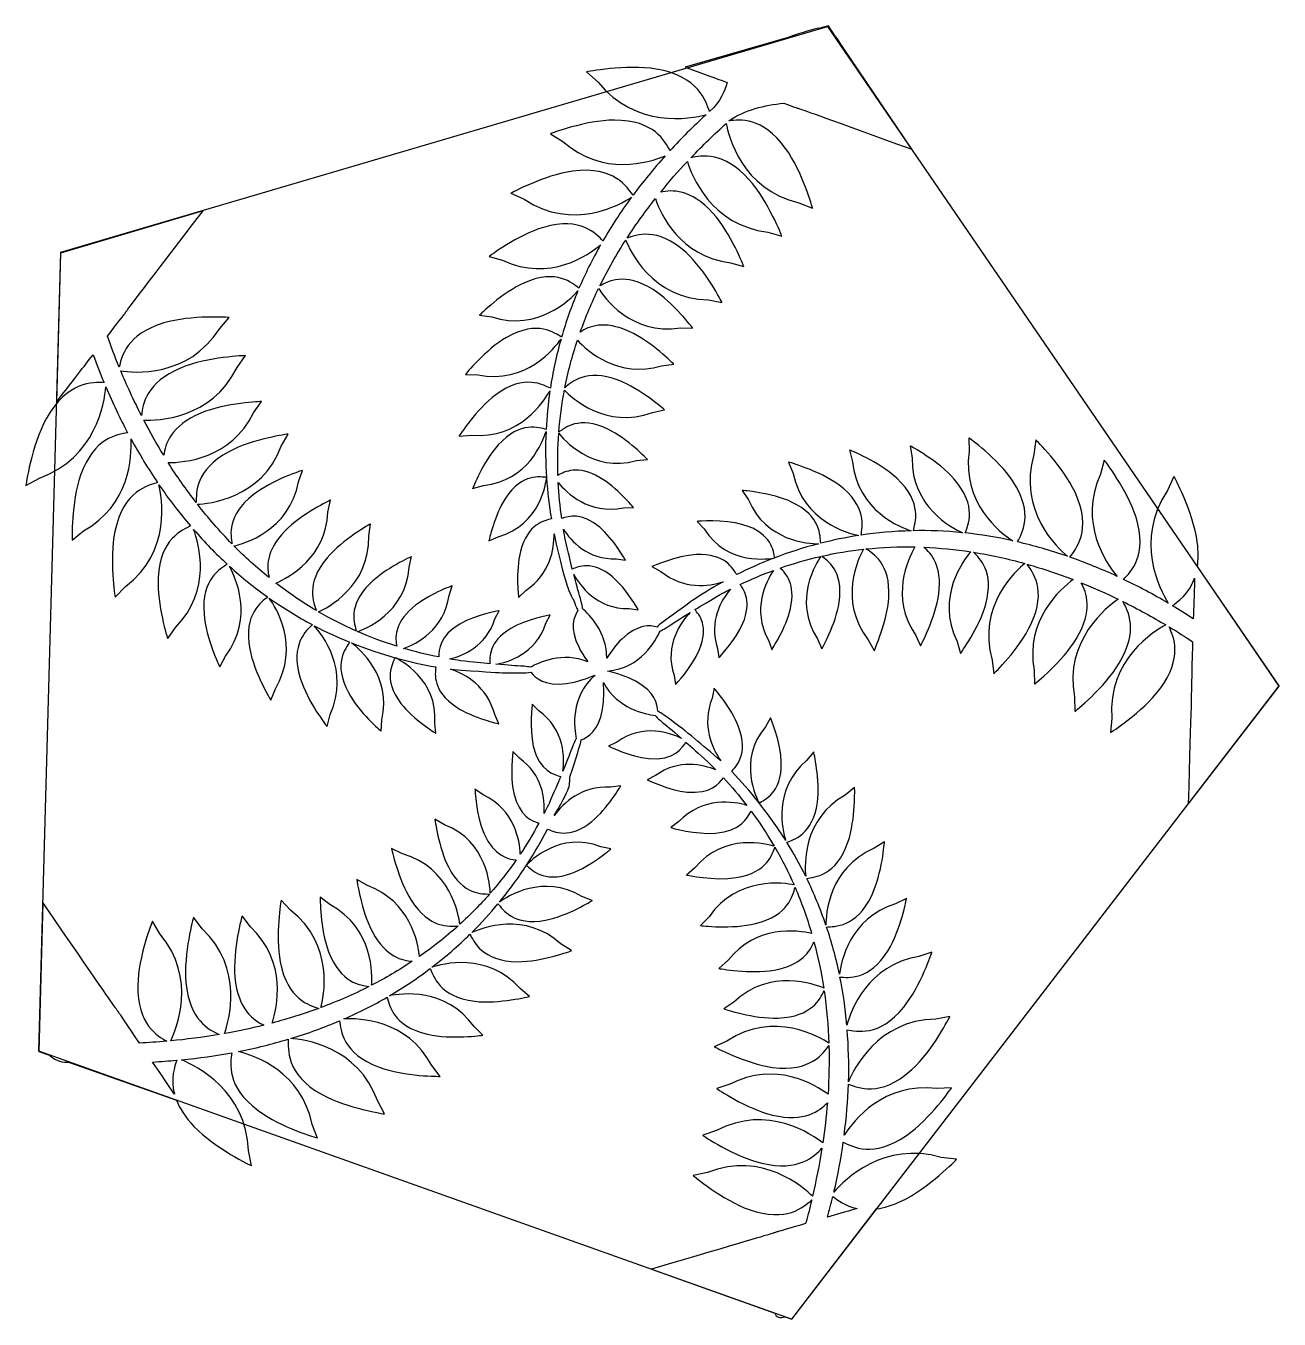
# Model space of a CAD drawing. Extents: x 3 to 836, y 0 to 587.
# Drawn here: x 560.9 to 835.7, y 10.2 to 293.8 of the extents above; entities that cross this region are included whole.
import ezdxf

# ---------------------------------------------------------------- set-up
doc = ezdxf.new("R2010")
doc.units = 0
doc.layers.add('Layer_1', color=7, linetype='CONTINUOUS')

msp = doc.modelspace()

# ---------------------------------------------------------------- linework, layer by layer
at = {"layer": 'Layer_1', "color": 7}
msp.add_lwpolyline([(736.624827, 293.617323), (835.641021, 149.091934), (728.786881, 10.261118), (563.731205, 68.984354), (568.575327, 244.108133), (736.624827, 293.617323)], dxfattribs=at)
at = {"layer": 'Layer_1', "color": 1}
for points in [[(736.853662, 293.752262), (734.992683, 293.220279)], [(738.366521, 291.515773), (736.853662, 293.752262), (736.853662, 293.752262)], [(728.017804, 291.217358), (705.462517, 284.727342)], [(755.146085, 266.706048), (740.170855, 288.830628)], [(683.822248, 283.643364), (686.362641, 281.386257)], [(675.896065, 270.091173), (678.614022, 268.407735)], [(667.252856, 257.059436), (670.151998, 255.736097)], [(599.758114, 253.210751), (568.441252, 243.947122), (567.596222, 211.291174)], [(730.405954, 254.969885), (733.37055, 253.755936)], [(723.579383, 248.535909), (726.637744, 247.660091)], [(662.475176, 243.183128), (665.368661, 242.36597)], [(715.41115, 241.836284), (718.304635, 241.019126)], [(710.542473, 233.670863), (713.512962, 233.144729)], [(603.376354, 227.431564), (605.472207, 229.817046)], [(660.383543, 230.367851), (663.047834, 229.950656)], [(704.401681, 227.523603), (707.073903, 227.501613)], [(607.173879, 218.86294), (609.028986, 221.46675)], [(700.266341, 219.256486), (702.929732, 219.582594)], [(657.267959, 217.359636), (659.962148, 217.250225)], [(610.801533, 208.921858), (612.52732, 211.385931)], [(698.297706, 209.024424), (700.933922, 209.572481)], [(616.886276, 201.635764), (618.378112, 204.262678)], [(655.881801, 203.84227), (658.582334, 204.049023)], [(754.79775, 201.659736), (755.202874, 198.99481)], [(767.643632, 203.457873), (767.717893, 200.459521)], [(782.333713, 202.981243), (781.922175, 199.810771)], [(694.772254, 198.44405), (697.173382, 198.704254)], [(741.464694, 200.804485), (742.15566, 198.197031)], [(797.348078, 198.568185), (796.519368, 195.493065)], [(620.650967, 193.79527), (621.547616, 196.315517)], [(728.118739, 198.12286), (729.112281, 195.620036)], [(560.87147, 192.986319), (563.846054, 194.634606)], [(658.837027, 192.309501), (661.222532, 192.97329)], [(812.632187, 194.987887), (811.218256, 191.908695)], [(717.975617, 191.913577), (719.325186, 189.814788)], [(627.096495, 187.150334), (627.663392, 189.7879)], [(691.892268, 188.111665), (694.091829, 188.178232)], [(636.061156, 181.917699), (636.422864, 184.575197)], [(708.082069, 185.137869), (709.582477, 183.463047)], [(571.021467, 181.016614), (573.512974, 183.022515)], [(662.402614, 180.851464), (664.429605, 181.775481)], [(644.898297, 175.058722), (645.443677, 177.412057)], [(690.346913, 176.90642), (692.341735, 176.621267)], [(698.157015, 175.215694), (700.112423, 174.148511)], [(815.768108, 123.103088), (835.700023, 148.994871), (817.778527, 175.219204)], [(580.457372, 168.53145), (582.686167, 170.843099)], [(653.670634, 168.912714), (654.337441, 171.010567)], [(817.166084, 172.67749), (817.166084, 172.67749)], [(668.922381, 168.448536), (670.534921, 169.997636)], [(663.743456, 163.736916), (664.672939, 165.529034)], [(674.929455, 162.808716), (675.858937, 164.600834)], [(693.165125, 166.032705), (695.159947, 165.747552)], [(591.969434, 159.420574), (593.695221, 161.884648)], [(723.706153, 159.09402), (724.455328, 157.023094)], [(734.450076, 159.384505), (735.418028, 157.182672)], [(745.610035, 159.128947), (746.899359, 156.786242)], [(755.935885, 160.258086), (757.057161, 157.815958)], [(712.567239, 157.245818), (712.867308, 155.255069)], [(765.062547, 158.762334), (765.849313, 156.200401)], [(603.373715, 153.213835), (604.638844, 155.576449)], [(772.777962, 154.717137), (773.144833, 151.720821)], [(703.015682, 151.356772), (703.339303, 149.357642)], [(781.984527, 152.476509), (782.050408, 149.454604)], [(614.590917, 145.95918), (615.581781, 148.445907)], [(711.784019, 148.55565), (711.344407, 146.350432)], [(673.350101, 143.601968), (671.923977, 145.03808)], [(790.810352, 146.629891), (790.873061, 143.449904)], [(626.912893, 140.168927), (627.605939, 142.788147)], [(664.610494, 140.740934), (663.686478, 142.767925)], [(724.194317, 142.044063), (723.056472, 140.113794)], [(798.988911, 142.021891), (798.703522, 138.833074)], [(638.753188, 139.140619), (638.913329, 141.604478)], [(650.747493, 138.694359), (650.554778, 140.912265)], [(690.466169, 136.742924), (688.661127, 135.846083)], [(669.101278, 133.225883), (667.675154, 134.661996)], [(733.62913, 134.62749), (732.048973, 132.721912)], [(698.945696, 129.400871), (697.140654, 128.50403)], [(661.16676, 125.169423), (659.357433, 126.42345)], [(691.325351, 127.149961), (689.105858, 126.878205)], [(742.605321, 126.816849), (740.515363, 125.119182)], [(652.661982, 118.642604), (650.575217, 119.862661)], [(704.065164, 119.327059), (702.29092, 117.9947)], [(643.472559, 112.279761), (641.059665, 113.403567)], [(689.134058, 113.308737), (686.945599, 113.795457)], [(749.166538, 114.90334), (746.908081, 113.477902)], [(707.538359, 109.175579), (705.727423, 107.590923)], [(635.780609, 105.278009), (633.443133, 106.613799)], [(618.892959, 99.876178), (616.841986, 102.091835)], [(627.513425, 101.134423), (625.402657, 102.734512)], [(685.088153, 102.011336), (682.781475, 102.911607)], [(753.992923, 102.439502), (751.581142, 101.254359)], [(564.619631, 101.566148), (563.751048, 68.918579), (566.059312, 68.097349)], [(590.236575, 94.734212), (588.607083, 97.463293)], [(599.556859, 95.796548), (597.646759, 98.333577)], [(610.130698, 96.280221), (608.304846, 98.681136)], [(710.675907, 98.453602), (708.818313, 96.514054)], [(680.542411, 91.024441), (678.270389, 92.469619)], [(714.849605, 88.928556), (712.828721, 87.126708)], [(759.561712, 90.719867), (756.695616, 89.749429)], [(671.327141, 81.00895), (669.249892, 82.703254)], [(716.152236, 79.761596), (713.94768, 78.263911)], [(763.500514, 76.581679), (760.381672, 76.019585)], [(661.050603, 72.48551), (659.151369, 74.381831)], [(714.596938, 71.213399), (711.843853, 69.963939)], [(570.463856, 66.530308), (593.908164, 58.215823)], [(593.958074, 67.007761), (593.958074, 67.007761)], [(651.713043, 63.468791), (649.878811, 65.846153)], [(715.228949, 61.727751), (712.371234, 60.780867)], [(763.818816, 60.918867), (760.613689, 60.785497)], [(639.544265, 55.2205), (638.018968, 58.018694)], [(624.825829, 49.949102), (623.660167, 52.937724)], [(712.305028, 51.570208), (709.287645, 50.547455)], [(610.352209, 43.874157), (609.675518, 47.19298)], [(764.967842, 45.278922), (761.607355, 45.678458)], [(710.341837, 42.397613), (707.236583, 41.724543)], [(737.832011, 37.101678), (737.832011, 37.101678)], [(727.371882, 10.7589), (728.808658, 10.247726), (747.432645, 34.402428)], [(698.032325, 21.223771), (725.134279, 11.55499)]]:
    msp.add_lwpolyline(points, dxfattribs=at)
for points in [[(734.992683, 293.220279), (733.529867, 293.110285), (731.327443, 292.339337), (728.017804, 291.217358)], [(740.170855, 288.830628), (739.492696, 289.924583), (738.887361, 290.861507), (738.366521, 291.515773)], [(699.096199, 284.28576), (692.467822, 285.411517), (683.822248, 283.643364), (683.822248, 283.643364)], [(710.793519, 274.949763), (709.991122, 277.129547), (708.57021, 282.68308), (699.096199, 284.28576)], [(705.462517, 284.727342), (710.741699, 282.791893), (711.421939, 282.535443), (714.685606, 281.339827)], [(686.362641, 281.386257), (694.63536, 271.174229), (706.585849, 273.372842), (710.020768, 274.269428)], [(714.685606, 281.339827), (713.997455, 279.299886), (713.320724, 277.236361), (710.793519, 274.949763)], [(727.080028, 276.797484), (736.326652, 273.425116), (717.748385, 280.283323), (755.146085, 266.706048)], [(715.038845, 272.935201), (718.565487, 275.357702), (722.837084, 276.369333), (727.056512, 276.805851)], [(727.056512, 276.805851), (727.059516, 276.804748), (727.076722, 276.798694), (727.080028, 276.797484)], [(689.93618, 273.083069), (683.63363, 273.092517), (675.896065, 270.091173), (675.896065, 270.091173)], [(702.129736, 266.409777), (701.018033, 268.392197), (698.739778, 273.076171), (689.93618, 273.083069)], [(710.020768, 274.269428), (707.182306, 271.662604), (704.552328, 269.029717), (702.129736, 266.409777)], [(706.715915, 264.831184), (709.328405, 267.581434), (711.927378, 270.087819), (714.434142, 272.354289)], [(714.434142, 272.354289), (714.918946, 269.763724), (717.813191, 257.830934), (730.405954, 254.969885)], [(727.482212, 266.88948), (722.378819, 273.913499), (717.341919, 273.207798), (715.038845, 272.935201)], [(678.614022, 268.407735), (687.402623, 260.644584), (697.497543, 263.772524), (701.086792, 265.268333)], [(733.37055, 253.755936), (733.37055, 253.755936), (731.19596, 261.775524), (727.482212, 266.88948)], [(701.086792, 265.268333), (698.488052, 262.387538), (696.148014, 259.520155), (694.010624, 256.641139)], [(700.08909, 257.317808), (702.008709, 259.678548), (703.967641, 261.930021), (705.924819, 264.0247)], [(705.924819, 264.0247), (706.788, 261.228284), (710.991354, 250.027743), (723.579383, 248.535909)], [(719.438541, 260.092468), (713.84623, 266.295899), (709.083231, 265.365542), (706.715915, 264.831184)], [(680.752607, 261.888757), (674.507854, 261.036492), (667.252856, 257.059436), (667.252856, 257.059436)], [(694.010624, 256.641139), (692.744726, 258.191685), (690.045961, 263.15452), (680.752607, 261.888757)], [(711.509917, 252.723823), (706.671112, 258.090566), (702.470977, 257.792979), (700.08909, 257.317808)], [(726.637744, 247.660091), (726.637744, 247.660091), (723.670122, 255.398931), (719.438541, 260.092468)], [(670.151998, 255.736097), (680.852573, 248.619955), (691.365068, 254.681325), (693.66139, 256.181617)], [(693.66139, 256.181617), (691.313471, 252.990219), (689.26309, 249.799859), (687.428847, 246.643973)], [(692.698557, 247.210353), (694.683302, 250.268302), (696.763143, 253.151794), (698.913654, 255.878546)], [(698.913654, 255.878546), (700.040534, 252.583424), (704.235273, 243.161983), (715.41115, 241.836284)], [(578.758565, 225.735212), (588.151196, 237.900951), (573.838832, 219.479419), (599.758114, 253.210751)], [(718.304635, 241.019126), (718.304635, 241.019126), (715.497574, 248.300037), (711.509917, 252.723823)], [(674.385513, 249.586262), (668.671259, 247.917543), (662.475176, 243.183128), (662.475176, 243.183128)], [(687.428847, 246.643973), (685.974645, 248.01885), (682.676901, 252.008598), (674.385513, 249.586262)], [(705.580637, 244.113153), (699.288145, 249.813158), (694.660255, 247.84643), (692.698557, 247.210353)], [(686.747973, 236.749806), (688.479743, 240.255697), (690.38112, 243.616511), (692.41319, 246.781178)], [(692.41319, 246.781178), (693.232178, 244.74509), (698.157368, 233.879031), (710.542473, 233.670863)], [(665.368661, 242.36597), (675.772401, 237.493009), (684.365839, 243.61563), (686.896842, 245.74531)], [(686.896842, 245.74531), (685.087476, 242.553282), (683.509092, 239.38131), (682.167665, 236.256572)], [(713.512962, 233.144729), (713.512962, 233.144729), (709.995647, 240.113854), (705.580637, 244.113153)], [(682.167665, 236.256572), (680.76946, 237.23354), (677.411745, 240.61083), (670.196013, 237.437755)], [(698.40301, 235.946618), (692.141898, 239.908478), (688.430317, 237.653354), (686.747973, 236.749806)], [(670.196013, 237.437755), (665.325612, 235.293646), (660.383543, 230.367851), (660.383543, 230.367851)], [(663.047834, 229.950656), (673.181952, 226.729172), (680.233073, 233.74802), (681.934613, 235.67611)], [(681.934613, 235.67611), (680.485436, 232.241354), (679.310078, 228.856392), (678.354772, 225.539647)], [(682.4568, 226.627604), (683.634201, 229.939095), (684.955899, 233.132677), (686.44426, 236.194483)], [(686.44426, 236.194483), (687.552883, 234.421618), (693.575283, 225.82909), (704.401681, 227.523603)], [(707.073903, 227.501613), (707.073903, 227.501613), (702.894247, 233.102849), (698.40301, 235.946618)], [(605.472207, 229.817046), (605.472207, 229.817046), (597.200054, 230.433969), (591.144026, 228.625885)], [(591.144026, 228.625885), (582.825252, 226.140021), (581.847914, 221.162105), (581.341499, 218.898933)], [(581.673737, 218.117353), (584.278504, 217.715866), (596.501926, 216.499716), (603.376354, 227.431564)], [(678.354772, 225.539647), (676.886816, 226.332471), (673.171119, 229.424364), (666.278704, 225.45776)], [(693.19755, 226.760007), (687.576341, 229.322099), (684.289921, 227.841843), (682.4568, 226.627604)], [(581.341499, 218.898933), (580.343932, 221.319567), (579.52332, 223.576029), (578.758565, 225.735212)], [(666.278704, 225.45776), (661.667137, 222.803489), (657.267959, 217.359636), (657.267959, 217.359636)], [(659.962148, 217.250225), (670.626666, 215.087976), (676.933421, 223.235695), (678.227488, 225.107301)], [(678.227488, 225.107301), (677.181038, 221.417808), (676.418281, 217.82567), (675.884479, 214.345055)], [(679.072884, 214.431304), (679.785096, 218.023644), (680.731045, 221.478388), (681.843481, 224.829142)], [(681.843481, 224.829142), (683.991552, 222.489884), (690.717061, 216.3918), (700.266341, 219.256486)], [(702.929732, 219.582594), (702.929732, 219.582594), (698.03492, 224.554348), (693.19755, 226.760007)], [(567.596222, 211.291174), (572.180279, 217.218192), (573.265569, 218.622929), (575.608667, 221.654998)], [(575.608667, 221.654998), (576.383032, 219.568596), (577.183988, 217.538745), (578.009065, 215.573574)], [(609.028986, 221.46675), (609.028986, 221.46675), (600.738871, 221.205082), (594.907795, 218.769051)], [(594.907795, 218.769051), (587.201081, 215.549851), (586.495105, 210.766197), (586.214328, 208.355634)], [(586.723444, 207.325378), (589.647867, 207.212573), (601.592778, 207.481594), (607.173879, 218.86294)], [(690.721599, 216.071594), (683.68762, 218.707555), (680.509107, 215.627497), (679.072884, 214.431304)], [(578.009065, 215.573574), (575.686551, 215.539305), (569.9853, 216.019005), (565.332085, 207.612273)], [(586.214328, 208.355634), (584.485858, 211.732197), (582.980859, 215.000937), (581.673737, 218.117353)], [(675.884479, 214.345055), (674.330617, 214.973033), (670.322919, 217.572042), (663.922771, 212.86919)], [(700.933922, 209.572481), (700.933922, 209.572481), (695.698262, 214.206235), (690.721599, 216.071594)], [(563.846054, 194.634606), (576.223318, 199.053501), (578.115787, 211.070865), (578.408792, 214.608772)], [(578.408792, 214.608772), (579.927025, 211.066551), (581.52003, 207.703929), (583.188542, 204.549685)], [(663.922771, 212.86919), (659.63758, 209.715244), (655.881801, 203.84227), (655.881801, 203.84227)], [(658.582334, 204.049023), (669.277106, 203.098484), (674.614022, 211.617124), (675.785956, 213.7698)], [(675.785956, 213.7698), (675.358194, 210.856068), (675.112209, 208.029844), (674.975547, 205.301544)], [(677.730919, 204.692733), (677.974694, 207.842436), (678.411881, 210.891825), (678.982741, 213.879603)], [(678.982741, 213.879603), (680.407646, 212.390158), (688.021966, 205.148053), (698.297706, 209.024424)], [(612.52732, 211.385931), (612.52732, 211.385931), (604.727334, 211.140998), (599.231645, 208.845628)], [(565.332085, 207.612273), (562.072324, 201.73209), (560.87147, 192.986319), (560.87147, 192.986319)], [(591.091701, 199.615104), (589.50098, 202.208848), (588.050705, 204.784398), (586.723444, 207.325378)], [(599.231645, 208.845628), (592.564122, 206.059934), (591.43316, 202.019787), (591.091701, 199.615104)], [(592.063961, 198.022045), (595.546307, 197.992678), (605.845365, 198.817708), (610.801533, 208.921858)], [(674.975547, 205.301544), (673.487999, 205.574473), (669.368742, 207.271105), (664.445622, 201.883387)], [(688.521499, 205.33811), (682.119223, 208.412353), (679.00923, 205.521379), (677.730919, 204.692733)], [(583.188542, 204.549685), (580.949684, 204.158163), (575.797995, 203.547543), (572.872592, 195.244214)], [(618.378112, 204.262678), (618.378112, 204.262678), (610.616927, 203.235152), (605.380018, 200.395887)], [(661.222532, 192.97329), (671.00067, 194.031849), (674.272478, 202.684557), (674.934098, 204.812124)], [(674.934098, 204.812124), (674.776336, 201.287228), (674.848461, 197.934541), (675.057221, 194.791122)], [(677.5406, 195.207809), (677.431516, 198.361483), (677.500276, 201.450058), (677.726161, 204.45561)], [(677.726161, 204.45561), (678.643491, 203.277234), (684.988704, 195.718516), (694.772254, 198.44405)], [(697.173382, 198.704254), (697.173382, 198.704254), (692.843689, 203.2652), (688.521499, 205.33811)], [(573.512974, 183.022515), (583.750924, 188.740061), (584.149617, 199.316339), (583.928437, 203.198507)], [(583.928437, 203.198507), (585.784649, 199.791635), (587.730953, 196.619573), (589.738443, 193.648535)], [(598.522605, 188.878145), (600.715054, 188.97573), (612.583514, 190.020232), (616.886276, 201.635764)], [(664.445622, 201.883387), (661.163202, 198.29218), (658.837027, 192.309501), (658.837027, 192.309501)], [(764.464478, 194.372934), (760.978336, 198.393461), (754.79775, 201.659736), (754.79775, 201.659736)], [(777.297887, 193.973095), (774.016873, 198.940235), (767.643632, 203.457873), (767.643632, 203.457873)], [(790.935958, 191.509124), (788.27844, 197.224085), (782.333713, 202.981243), (782.333713, 202.981243)], [(605.380018, 200.395887), (597.916107, 196.349213), (598.264687, 191.341312), (598.214371, 189.279694)], [(751.833063, 194.59481), (747.935883, 198.217474), (741.464694, 200.804485), (741.464694, 200.804485)], [(755.202874, 198.99481), (755.116152, 188.361314), (763.893272, 183.707075), (766.237687, 182.650437)], [(767.717893, 200.459521), (766.132873, 189.080996), (774.521795, 182.65233), (777.303669, 180.8627)], [(781.922175, 199.810771), (778.281495, 187.486528), (787.17515, 179.226354), (789.2864, 177.475162)], [(804.323745, 186.029591), (802.472482, 192.054137), (797.348078, 198.568185), (797.348078, 198.568185)], [(598.214371, 189.279694), (595.987451, 192.166048), (593.923441, 195.089121), (592.063961, 198.022045)], [(621.547616, 196.315517), (621.547616, 196.315517), (614.889351, 194.228915), (610.717364, 190.934472)], [(675.057221, 194.791122), (673.772751, 194.778994), (669.773215, 195.87835), (666.053979, 190.219497)], [(686.696222, 194.763158), (681.911358, 197.490146), (679.028151, 196.085449), (677.5406, 195.207809)], [(739.128052, 193.118046), (734.849822, 196.281426), (728.118739, 198.12286), (728.118739, 198.12286)], [(729.112281, 195.620036), (731.360811, 185.121204), (741.089292, 182.523681), (743.491979, 182.039355)], [(742.15566, 198.197031), (743.23753, 187.369439), (752.855235, 183.741263), (755.025412, 183.057283)], [(572.872592, 195.244214), (570.774088, 189.301262), (571.021467, 181.016614), (571.021467, 181.016614)], [(589.738443, 193.648535), (587.855902, 192.968341), (582.276646, 192.071888), (580.389544, 182.884534)], [(582.686167, 170.843099), (592.94764, 178.578971), (590.699156, 190.504076), (590.045091, 193.167945)], [(590.045091, 193.167945), (592.277494, 189.894698), (594.618728, 186.893977), (596.987947, 184.117123)], [(606.499788, 179.751217), (608.539937, 180.209326), (618.660055, 183.019432), (620.650967, 193.79527)], [(664.429605, 181.775481), (673.778421, 184.327862), (674.962204, 193.798889), (675.055635, 194.712081)], [(675.055635, 194.712081), (675.273812, 191.46728), (675.654188, 188.444601), (676.115935, 185.684408)], [(678.394575, 185.749375), (678.009748, 188.427009), (677.73463, 191.064481), (677.596301, 193.648957)], [(677.596301, 193.648957), (679.446309, 191.374101), (684.368682, 186.575613), (691.892268, 188.111665)], [(694.091829, 188.178232), (694.091829, 188.178232), (690.466573, 192.615226), (686.696222, 194.763158)], [(744.055232, 182.130848), (744.196569, 183.800844), (745.510454, 188.391169), (739.128052, 193.118046)], [(755.484485, 183.079701), (755.808685, 184.716251), (757.65747, 189.180234), (751.833063, 194.59481)], [(766.876833, 182.58221), (767.397572, 184.206492), (769.625988, 188.415285), (764.464478, 194.372934)], [(778.334825, 180.628513), (779.219219, 182.423732), (782.059593, 186.766094), (777.297887, 193.973095)], [(796.519368, 195.493065), (791.696177, 184.804628), (797.676898, 176.061749), (800.165493, 173.073915)], [(817.751846, 180.588786), (816.870971, 187.254108), (812.632187, 194.987887), (812.632187, 194.987887)], [(610.717364, 190.934472), (604.903685, 186.3411), (605.779135, 182.08144), (606.073785, 180.194666)], [(666.053979, 190.219497), (663.626232, 186.529543), (662.402614, 180.851464), (662.402614, 180.851464)], [(728.773418, 189.372173), (724.373645, 191.448978), (717.975617, 191.913577), (717.975617, 191.913577)], [(789.828136, 177.282424), (790.935994, 178.949553), (794.888384, 183.003426), (790.935958, 191.509124)], [(811.218256, 191.908695), (803.902999, 180.990326), (809.523987, 170.212147), (811.394482, 167.194891)], [(606.073785, 180.194666), (603.340385, 182.99088), (600.834517, 185.911742), (598.522605, 188.878145)], [(615.706758, 171.619654), (618.625911, 172.870616), (626.633001, 177.191404), (627.096495, 187.150334)], [(627.663392, 189.7879), (627.663392, 189.7879), (621.335261, 186.807474), (617.65049, 182.97505)], [(686.706099, 183.827184), (682.760392, 187.128652), (679.887128, 186.305107), (678.394575, 185.749375)], [(719.325186, 189.814788), (723.222737, 180.784751), (732.442357, 180.219978), (734.670395, 180.21582)], [(735.162987, 180.332453), (734.984699, 181.83429), (735.374273, 186.258654), (728.773418, 189.372173)], [(636.422864, 184.575197), (636.422864, 184.575197), (630.328536, 181.180422), (626.918628, 177.103743)], [(676.115935, 185.684408), (674.68961, 185.273944), (670.892269, 184.710947), (669.313817, 178.498748)], [(718.117558, 184.406715), (713.875395, 185.63715), (708.082069, 185.137869), (708.082069, 185.137869)], [(725.143999, 177.157077), (724.753275, 178.380741), (724.622595, 182.52399), (718.117558, 184.406715)], [(801.575543, 172.413038), (803.14148, 174.060363), (806.9157, 177.616143), (804.323745, 186.029591)], [(580.389544, 182.884534), (579.1231, 176.710444), (580.457372, 168.53145), (580.457372, 168.53145)], [(596.987947, 184.117123), (595.20871, 183.201031), (590.345166, 181.419681), (589.881409, 172.794154)], [(593.695221, 161.884648), (601.741963, 170.084243), (598.829951, 180.226856), (597.659903, 183.320819)], [(597.659903, 183.320819), (600.071472, 180.555449), (602.540037, 178.033497), (605.043271, 175.731913)], [(617.65049, 182.97505), (613.369574, 178.521283), (613.682617, 174.943873), (614.220389, 172.811849)], [(625.076355, 165.287688), (626.953986, 166.138172), (636.311248, 170.937971), (636.061156, 181.917699)], [(670.534921, 169.997636), (675.849786, 173.633334), (676.753417, 178.985529), (676.706791, 182.422658)], [(676.706791, 182.422658), (679.37058, 169.53001), (680.853796, 168.16389), (680.970587, 167.930028)], [(679.215974, 180.972708), (679.05283, 181.791565), (678.88987, 182.583542), (678.75058, 183.393768)], [(678.75058, 183.393768), (680.403051, 180.814576), (684.028623, 176.765467), (690.346913, 176.90642)], [(692.341735, 176.621267), (692.341735, 176.621267), (689.792165, 181.243968), (686.706099, 183.827184)], [(709.582477, 183.463047), (714.780565, 175.284104), (724.156497, 176.954814), (725.056578, 177.135109)], [(743.491979, 182.039355), (740.581799, 181.588021), (737.810072, 181.00717), (735.162987, 180.332453)], [(755.025412, 183.057283), (751.191428, 182.9681), (747.538343, 182.648179), (744.055232, 182.130848)], [(766.237687, 182.650437), (762.52822, 183.021239), (758.935435, 183.145965), (755.484485, 183.079701)], [(777.303669, 180.8627), (773.71978, 181.649287), (770.258301, 182.222863), (766.876833, 182.58221)], [(614.220389, 172.811849), (611.486583, 175.020615), (608.894919, 177.331889), (606.499788, 179.751217)], [(680.695055, 174.688366), (680.312608, 176.233009), (679.856983, 178.25126), (679.215974, 180.972708)], [(734.670395, 180.21582), (731.255988, 179.326125), (728.085748, 178.284357), (725.143999, 177.157077)], [(735.398488, 177.488974), (738.479813, 178.185739), (741.523493, 178.700633), (744.546653, 179.037108)], [(744.546653, 179.037108), (743.544157, 177.23605), (738.873351, 167.802712), (745.610035, 159.128947)], [(745.093146, 179.081493), (748.73565, 179.46139), (752.310437, 179.603908), (755.84024, 179.53006)], [(750.090537, 168.440807), (750.532869, 175.939434), (746.65997, 178.062332), (745.093146, 179.081493)], [(755.84024, 179.53006), (754.239233, 176.787226), (750.380222, 168.536362), (755.935885, 160.258086)], [(761.050789, 169.264634), (761.839559, 175.391634), (759.453655, 178.067002), (757.752437, 179.460049)], [(757.752437, 179.460049), (761.26393, 179.312541), (764.702703, 178.98856), (768.067398, 178.470254)], [(789.2864, 177.475162), (785.544168, 178.776508), (781.891507, 179.807485), (778.334825, 180.628513)], [(817.778527, 175.219204), (817.995939, 176.733739), (818.029334, 178.499582), (817.751846, 180.588786)], [(626.918628, 177.103743), (622.099603, 171.341617), (623.962887, 167.309482), (624.615247, 165.557881)], [(645.443677, 177.412057), (645.443677, 177.412057), (639.682854, 174.850003), (636.294118, 171.459593)], [(669.313817, 178.498748), (668.228748, 174.220152), (668.922381, 168.448536), (668.922381, 168.448536)], [(689.500757, 172.961848), (685.067248, 176.671751), (681.984859, 175.159739), (680.695055, 174.688366)], [(707.872291, 177.835746), (703.464053, 177.609591), (698.157015, 175.215694), (698.157015, 175.215694)], [(716.743424, 173.458975), (715.930238, 174.700597), (714.273622, 178.161227), (707.872291, 177.835746)], [(725.056578, 177.135109), (722.020727, 175.968895), (719.244345, 174.714859), (716.743424, 173.458975)], [(726.276814, 174.896547), (729.257784, 175.931609), (732.229841, 176.766937), (735.168159, 177.438244)], [(735.168159, 177.438244), (734.313045, 176.213969), (728.958229, 167.927666), (734.450076, 159.384505)], [(739.204607, 167.378257), (740.252152, 174.402708), (736.567532, 176.512199), (735.398488, 177.488974)], [(768.067398, 178.470254), (766.700773, 176.887717), (760.24797, 168.60623), (765.062547, 158.762334)], [(771.355549, 166.978249), (773.292848, 174.129811), (770.049625, 177.014269), (768.689761, 178.354972)], [(768.689761, 178.354972), (772.550624, 177.735161), (776.292814, 176.907283), (779.916287, 175.899852)], [(779.916287, 175.899852), (778.212651, 174.51638), (769.321232, 166.611885), (772.777962, 154.717137)], [(800.165493, 173.073915), (796.645978, 174.706557), (793.209756, 176.090059), (789.828136, 177.282424)], [(605.043271, 175.731913), (603.657981, 174.736706), (599.336299, 172.671234), (599.937449, 164.811607)], [(604.638844, 155.576449), (611.038132, 164.069244), (606.756074, 173.059055), (605.501208, 175.303638)], [(605.501208, 175.303638), (608.261194, 172.797603), (611.061652, 170.557703), (613.874068, 168.556771)], [(633.569042, 160.965954), (634.984909, 161.440698), (644.225835, 164.924903), (644.898297, 175.058722)], [(682.669664, 167.484744), (682.110361, 169.515834), (681.801432, 170.466368), (681.034537, 173.479647)], [(681.034537, 173.479647), (682.332794, 171.117324), (686.0087, 165.871275), (693.165125, 166.032705)], [(695.159947, 165.747552), (695.159947, 165.747552), (692.585547, 170.378195), (689.500757, 172.961848)], [(700.112423, 174.148511), (705.15486, 170.143582), (710.532128, 170.845834), (713.80236, 171.904902)], [(717.482619, 171.285416), (719.92737, 172.443443), (722.358999, 173.470007), (724.787486, 174.365013)], [(724.787486, 174.365013), (723.160051, 171.925972), (720.01785, 165.829036), (723.706153, 159.09402)], [(728.534281, 166.026719), (729.727466, 171.403291), (727.55443, 173.734314), (726.276814, 174.896547)], [(781.269389, 162.548926), (784.858129, 170.243498), (781.60604, 174.060874), (780.419295, 175.747428)], [(780.419295, 175.747428), (783.926835, 174.753715), (787.31214, 173.631042), (790.552148, 172.381194)], [(589.881409, 172.794154), (589.561121, 166.84985), (591.969434, 159.420574), (591.969434, 159.420574)], [(624.615247, 165.557881), (621.462205, 167.420839), (618.499134, 169.459169), (615.706758, 171.619654)], [(636.294118, 171.459593), (631.271066, 166.438731), (632.983935, 162.554058), (633.341885, 161.073307)], [(654.337441, 171.010567), (654.337441, 171.010567), (648.954058, 169.055572), (645.677539, 166.210648)], [(713.80236, 171.904902), (711.076435, 170.411133), (708.775414, 168.945891), (706.885668, 167.678867)], [(715.358241, 170.236837), (713.381708, 167.896728), (710.567639, 163.240995), (712.567239, 157.245818)], [(713.144856, 169.087249), (713.879061, 169.484802), (714.625232, 169.864604), (715.358241, 170.236837)], [(718.094948, 162.788612), (720.084689, 167.53301), (718.454176, 170.023392), (717.482619, 171.285416)], [(790.552148, 172.381194), (787.736454, 170.331905), (779.952454, 163.545753), (781.984527, 152.476509)], [(791.248918, 159.422987), (794.948335, 165.630266), (793.450567, 169.546521), (792.293537, 171.682041)], [(792.293537, 171.682041), (795.115674, 170.544749), (797.82625, 169.331312), (800.405293, 168.079606)], [(811.394482, 167.194891), (808.066003, 169.137486), (804.793811, 170.871678), (801.575543, 172.413038)], [(812.284741, 166.639383), (813.472458, 167.54669), (815.909488, 169.134454), (817.166084, 172.67749)], [(817.166084, 172.67749), (817.024381, 168.293759), (816.957118, 166.536161), (816.869099, 163.787753)], [(613.874068, 168.556771), (612.639386, 167.434702), (608.510966, 164.947729), (609.967899, 157.13005)], [(615.581781, 148.445907), (621.157616, 157.790264), (615.592817, 166.446745), (614.256136, 168.288165)], [(614.256136, 168.288165), (617.389968, 166.077643), (620.530095, 164.167117), (623.636834, 162.509486)], [(643.719068, 157.275189), (646.478629, 158.26631), (652.625307, 161.3054), (653.670634, 168.912714)], [(680.970587, 167.930028), (681.332791, 166.866585), (681.639671, 166.118719), (681.920193, 165.602047)], [(682.964074, 166.000174), (682.9196, 166.41737), (682.829511, 166.913017), (682.669664, 167.484744)], [(706.885668, 167.678867), (706.815181, 167.580032), (703.19405, 165.004171), (701.228424, 163.561984)], [(707.599273, 165.806298), (708.962206, 166.627636), (710.733861, 167.671519), (713.144856, 169.087249)], [(735.418028, 157.182672), (735.418028, 157.182672), (738.499799, 162.636788), (739.204607, 167.378257)], [(746.899359, 156.786242), (746.899359, 156.786242), (749.77721, 163.135275), (750.090537, 168.440807)], [(757.057161, 157.815958), (757.057161, 157.815958), (760.371118, 163.991782), (761.050789, 169.264634)], [(800.405293, 168.079606), (797.988238, 166.429466), (788.520184, 159.097421), (790.810352, 146.629891)], [(800.629167, 154.01596), (804.905576, 161.190164), (802.624217, 165.457056), (801.414931, 167.561188)], [(801.414931, 167.561188), (804.813722, 165.876794), (807.95842, 164.147739), (810.863804, 162.421632)], [(599.937449, 164.811607), (600.345469, 159.505803), (603.373715, 153.213835), (603.373715, 153.213835)], [(633.341885, 161.073307), (630.451179, 162.347587), (627.705859, 163.758503), (625.076355, 165.287688)], [(645.677539, 166.210648), (641.518323, 162.60061), (641.883662, 159.450393), (642.218462, 157.756002)], [(664.672939, 165.529034), (664.672939, 165.529034), (659.479473, 164.665948), (656.019166, 162.610927)], [(675.858937, 164.600834), (675.858937, 164.600834), (670.648696, 163.689305), (667.188405, 161.635619)], [(681.920193, 165.602047), (681.102238, 164.277533), (679.984199, 161.814883), (682.175595, 157.444511)], [(688.266078, 155.171508), (688.253231, 160.85487), (684.380894, 164.767171), (682.964074, 166.000174)], [(706.542292, 165.14748), (704.66841, 163.209787), (700.749124, 158.146705), (703.015682, 151.356772)], [(701.296114, 161.813078), (703.071639, 162.946958), (703.889615, 163.525339), (706.542292, 165.14748)], [(708.543391, 156.899565), (710.77941, 162.230554), (708.430353, 164.713088), (707.599273, 165.806298)], [(724.455328, 157.023094), (724.455328, 157.023094), (727.594925, 161.790355), (728.534281, 166.026719)], [(765.849313, 156.200401), (765.849313, 156.200401), (769.964165, 161.847705), (771.355549, 166.978249)], [(816.869099, 163.787753), (815.329317, 164.774546), (813.801583, 165.738948), (812.284741, 166.639383)], [(816.720512, 158.745836), (816.189898, 141.974903), (817.028423, 166.223781), (815.768108, 123.103088)], [(623.636834, 162.509486), (622.529213, 161.251712), (618.72965, 158.345391), (621.044465, 150.748019)], [(627.605939, 142.788147), (632.048636, 152.562822), (625.763844, 160.411535), (624.121496, 162.230914)], [(624.121496, 162.230914), (626.72858, 160.861291), (629.317768, 159.693494), (631.846427, 158.659962)], [(656.019166, 162.610927), (651.59622, 159.98302), (651.409121, 156.996818), (651.438577, 155.404413)], [(653.778325, 154.970008), (656.759511, 155.673836), (661.781555, 157.729299), (663.743456, 163.736916)], [(667.188405, 161.635619), (662.218403, 158.68296), (662.619953, 155.287692), (662.637028, 153.914546)], [(663.900099, 153.810129), (666.559236, 154.251703), (672.709006, 156.003552), (674.929455, 162.808716)], [(699.28296, 161.97212), (697.776019, 162.362691), (695.072546, 162.696152), (691.54371, 159.312417)], [(701.228424, 163.561984), (700.319278, 162.902027), (699.693835, 162.392653), (699.28296, 161.97212)], [(699.953316, 161.096737), (700.338791, 161.262365), (700.797041, 161.491591), (701.296114, 161.813078)], [(712.867308, 155.255069), (712.867308, 155.255069), (716.537718, 159.077572), (718.094948, 162.788612)], [(773.144833, 151.720821), (773.144833, 151.720821), (778.751708, 157.149874), (781.269389, 162.548926)], [(810.863804, 162.421632), (808.531788, 161.19376), (798.005558, 154.898079), (798.988911, 142.021891)], [(809.513651, 148.334218), (814.718417, 155.283484), (812.531027, 159.883783), (811.590797, 162.003773)], [(811.590797, 162.003773), (813.42828, 160.896545), (815.110832, 159.809913), (816.720512, 158.745836)], [(642.218462, 157.756002), (639.206998, 158.698715), (636.329694, 159.756319), (633.569042, 160.965954)], [(691.54371, 159.312417), (690.285098, 158.105195), (689.168902, 156.556064), (688.266078, 155.171508)], [(688.437712, 152.297682), (695.768189, 152.921691), (699.074773, 159.110846), (699.953316, 161.096737)], [(782.050408, 149.454604), (782.050408, 149.454604), (788.19924, 154.307241), (791.248918, 159.422987)], [(609.967899, 157.13005), (610.943021, 151.899281), (614.590917, 145.95918), (614.590917, 145.95918)], [(631.846427, 158.659962), (631.095718, 157.34706), (628.150125, 154.033627), (631.600835, 147.602598)], [(638.913329, 141.604478), (641.156665, 151.180476), (634.096976, 157.139226), (632.309122, 158.468811)], [(632.309122, 158.468811), (635.582318, 157.151266), (638.769613, 156.095076), (641.804439, 155.249793)], [(651.438577, 155.404413), (648.784807, 155.929152), (646.20321, 156.548779), (643.719068, 157.275189)], [(684.130081, 154.360988), (678.544464, 156.627863), (673.264853, 154.111555), (671.572737, 153.150108)], [(682.175595, 157.444511), (682.708063, 156.382944), (683.406036, 155.326663), (684.130081, 154.360988)], [(703.339303, 149.357642), (703.339303, 149.357642), (706.985375, 153.189611), (708.543391, 156.899565)], [(641.804439, 155.249793), (641.389962, 154.033971), (639.015934, 150.613648), (643.121558, 145.228556)], [(650.554778, 140.912265), (651.246444, 150.578526), (642.705659, 154.833734), (641.8751, 155.224653)], [(641.8751, 155.224653), (645.008702, 154.354639), (647.981154, 153.691845), (650.738325, 153.212319)], [(650.738325, 153.212319), (650.65265, 151.730563), (649.921758, 147.988273), (655.259221, 144.439406)], [(656.213873, 154.581125), (655.38726, 154.698692), (654.58889, 154.832779), (653.778325, 154.970008)], [(662.637028, 153.914546), (661.052949, 154.065869), (658.993913, 154.283564), (656.213873, 154.581125)], [(670.082509, 153.361878), (667.980879, 153.507658), (666.997211, 153.534576), (663.900099, 153.810129)], [(671.572737, 153.150108), (671.164415, 153.246471), (670.674907, 153.32314), (670.082509, 153.361878)], [(790.873061, 143.449904), (790.873061, 143.449904), (797.393746, 148.587546), (800.629167, 154.01596)], [(621.044465, 150.748019), (622.599225, 145.659507), (626.912893, 140.168927), (626.912893, 140.168927)], [(663.686478, 142.767925), (662.018614, 148.987622), (657.267976, 151.616153), (654.009805, 152.711775)], [(654.009805, 152.711775), (667.765418, 151.721728), (665.34596, 151.928244), (669.088747, 151.911051)], [(669.088747, 151.911051), (670.212117, 151.900185), (671.02561, 151.956983), (671.606058, 152.050315)], [(671.606058, 152.050315), (672.584462, 150.839494), (674.558948, 148.974327), (679.40868, 149.592732)], [(679.40868, 149.592732), (681.663954, 149.88062), (684.005896, 150.726336), (685.716125, 151.435084)], [(685.716125, 151.435084), (680.151784, 146.620387), (681.105424, 139.645647), (681.562394, 137.522535)], [(694.600418, 150.078632), (692.639435, 151.15387), (690.25311, 151.854378), (688.437712, 152.297682)], [(631.600835, 147.602598), (633.900594, 143.315156), (638.753188, 139.140619), (638.753188, 139.140619)], [(687.312738, 143.914848), (687.657696, 145.835305), (687.642121, 148.03943), (687.525903, 149.809406)], [(687.525903, 149.809406), (690.581647, 143.995603), (696.807271, 142.828377), (698.838905, 142.600273)], [(699.449952, 143.49735), (699.370423, 145.052045), (698.886971, 147.727508), (694.600418, 150.078632)], [(717.17233, 140.057902), (715.634076, 144.19523), (711.784019, 148.55565), (711.784019, 148.55565)], [(798.703522, 138.833074), (798.703522, 138.833074), (805.723691, 143.276471), (809.513651, 148.334218)], [(643.121558, 145.228556), (645.797852, 141.714702), (650.747493, 138.694359), (650.747493, 138.694359)], [(671.923977, 145.03808), (671.923977, 145.03808), (671.22264, 139.801968), (672.143587, 135.884944)], [(711.344407, 146.350432), (709.03674, 140.3387), (711.315348, 135.425406), (713.306733, 132.623545)], [(655.259221, 144.439406), (658.936045, 141.997115), (664.610494, 140.740934), (664.610494, 140.740934)], [(678.628079, 130.393691), (679.004621, 133.062834), (679.175609, 139.442149), (673.350101, 143.601968)], [(682.623897, 137.224481), (684.072514, 137.794477), (686.447697, 139.102985), (687.312738, 143.914848)], [(698.838905, 142.600273), (699.112558, 142.282243), (699.483628, 141.898239), (699.940036, 141.518602)], [(701.589031, 142.126004), (700.686721, 142.795278), (699.974367, 143.231585), (699.449952, 143.49735)], [(713.306733, 132.623545), (708.907683, 136.318632), (706.092445, 138.821109), (701.589031, 142.126004)], [(726.520173, 132.24771), (726.421249, 136.663583), (724.194317, 142.044063), (724.194317, 142.044063)], [(704.675445, 137.525292), (702.264837, 138.731517), (696.263337, 140.94214), (690.466169, 136.742924)], [(699.940036, 141.518602), (701.55436, 140.165046), (702.332197, 139.569114), (704.675445, 137.525292)], [(715.655524, 130.275396), (716.595993, 131.423612), (719.403299, 134.049095), (717.17233, 140.057902)], [(723.056472, 140.113794), (716.81379, 132.701376), (721.220353, 124.246107), (721.662361, 123.441581)], [(680.918278, 136.159592), (680.148722, 134.198483), (679.820161, 133.265437), (678.628079, 130.393691)], [(681.562394, 137.522535), (681.347967, 137.161916), (681.132982, 136.713068), (680.918278, 136.159592)], [(681.99789, 134.793691), (682.345295, 135.86204), (682.538779, 136.64275), (682.623897, 137.224481)], [(697.407484, 133.132345), (703.16374, 132.598686), (704.83812, 135.586702), (705.631631, 136.70747)], [(705.631631, 136.70747), (706.824027, 135.653727), (708.342345, 134.279992), (710.416184, 132.40479)], [(667.675154, 134.661996), (667.675154, 134.661996), (666.948988, 129.434666), (667.87121, 125.51724)], [(672.143587, 135.884944), (673.469162, 130.258052), (676.838593, 129.604894), (678.153597, 129.209211)], [(680.267323, 129.332852), (681.254739, 132.155955), (681.779067, 134.120782), (681.99789, 134.793691)], [(688.661127, 135.846083), (688.661127, 135.846083), (693.401004, 133.505564), (697.407484, 133.132345)], [(734.443005, 123.564682), (735.103478, 128.384929), (733.62913, 134.62749), (733.62913, 134.62749)], [(674.495675, 121.090661), (674.718663, 124.145686), (674.243575, 129.551994), (669.101278, 133.225883)], [(712.175682, 130.63779), (709.350372, 131.821222), (704.064808, 133.106985), (698.945696, 129.400871)], [(710.416184, 132.40479), (711.01572, 131.823674), (711.600684, 131.225367), (712.175682, 130.63779)], [(721.692709, 123.377714), (722.742791, 124.117547), (726.675113, 125.477822), (726.520173, 132.24771)], [(732.048973, 132.721912), (724.6042, 126.294791), (726.81809, 117.314865), (727.482569, 115.188199)], [(678.153597, 129.209211), (677.53401, 127.743492), (676.717448, 125.861076), (675.599549, 123.298366)], [(676.724447, 120.642668), (681.2321, 128.388672), (679.734289, 127.066057), (680.267323, 129.332852)], [(697.140654, 128.50403), (697.140654, 128.50403), (701.879723, 126.162432), (705.887011, 125.790292)], [(705.887011, 125.790292), (711.009802, 125.315578), (712.91338, 127.630823), (713.825792, 128.936242)], [(713.825792, 128.936242), (715.663924, 126.951521), (717.35636, 124.919677), (718.938725, 122.871556)], [(721.662361, 123.441581), (719.63909, 125.987703), (717.603864, 128.266451), (715.655524, 130.275396)], [(659.357433, 126.42345), (659.357433, 126.42345), (659.599102, 120.731881), (661.329983, 116.752796)], [(669.288179, 112.196661), (669.1706, 115.126454), (668.11005, 121.889962), (661.16676, 125.169423)], [(667.87121, 125.51724), (669.051121, 120.509624), (671.841941, 119.420012), (673.369832, 118.970377)], [(689.105858, 126.878205), (682.672355, 127.153164), (678.747084, 123.422057), (676.724447, 120.642668)], [(684.993172, 119.346011), (688.426038, 122.120739), (691.325351, 127.149961), (691.325351, 127.149961)], [(718.938725, 122.871556), (716.123783, 123.69229), (709.383392, 124.86605), (704.065164, 119.327059)], [(740.515363, 125.119182), (731.174721, 119.824468), (731.620775, 109.772324), (731.879588, 107.335017)], [(741.146702, 114.811228), (742.88081, 119.84144), (742.605321, 126.816849), (742.605321, 126.816849)], [(675.599549, 123.298366), (675.239389, 122.545122), (674.86976, 121.822733), (674.495675, 121.090661)], [(727.482569, 115.188199), (725.609497, 118.178401), (723.650628, 120.909671), (721.692709, 123.377714)], [(727.735316, 114.779856), (729.114475, 115.400497), (733.453237, 116.333794), (734.443005, 123.564682)], [(650.575217, 119.862661), (650.575217, 119.862661), (651.309921, 113.615571), (653.527508, 109.365805)], [(675.241441, 117.667657), (676.629221, 117.141394), (680.006463, 115.319126), (684.993172, 119.346011)], [(712.103324, 116.785677), (717.590209, 117.260492), (719.176758, 120.059154), (719.902155, 121.626595)], [(719.902155, 121.626595), (721.783878, 119.093481), (723.459869, 116.503619), (724.981782, 113.902047)], [(662.703017, 103.607059), (662.67491, 105.100129), (662.127238, 114.960878), (652.661982, 118.642604)], [(661.329983, 116.752796), (663.525925, 111.702136), (666.659792, 111.091316), (668.376592, 110.902343)], [(673.369832, 118.970377), (672.073107, 116.596281), (670.726366, 114.348455), (669.288179, 112.196661)], [(670.686892, 109.788502), (672.456937, 112.51676), (673.95683, 115.181378), (675.241441, 117.667657)], [(686.945599, 113.795457), (677.932103, 117.355253), (671.308951, 110.463547), (670.686892, 109.788502)], [(702.29092, 117.9947), (702.29092, 117.9947), (707.780286, 116.410807), (712.103324, 116.785677)], [(724.981782, 113.902047), (723.557365, 114.350489), (714.040386, 116.977495), (707.538359, 109.175579)], [(641.059665, 113.403567), (641.059665, 113.403567), (642.482288, 106.588767), (645.348173, 102.112893)], [(716.620361, 107.032338), (723.635506, 108.140452), (724.538881, 112.285447), (725.119932, 113.693686)], [(725.119932, 113.693686), (726.709032, 110.963343), (728.091058, 108.21625), (729.319006, 105.433296)], [(731.879588, 107.335017), (730.575971, 109.975738), (729.173108, 112.457124), (727.735316, 114.779856)], [(732.122369, 106.824079), (733.757829, 107.190281), (738.552352, 107.304699), (741.146702, 114.811228)], [(746.908081, 113.477902), (736.903833, 109.197472), (736.299945, 98.910189), (736.298553, 96.634771)], [(746.360599, 103.13825), (748.647187, 107.942751), (749.166538, 114.90334), (749.166538, 114.90334)], [(656.034978, 96.798259), (655.786985, 98.844542), (654.021549, 109.22429), (643.472559, 112.279761)], [(668.376592, 110.902343), (666.573823, 108.312442), (664.685136, 105.877641), (662.703017, 103.607059)], [(680.582408, 107.992673), (684.737331, 109.491501), (689.134058, 113.308737), (689.134058, 113.308737)], [(653.527508, 109.365805), (656.810107, 103.067806), (661.013448, 103.531377), (662.533383, 103.428595)], [(664.71164, 101.645284), (666.950473, 104.372431), (668.921388, 107.084798), (670.638198, 109.726221)], [(682.781475, 102.911607), (674.319596, 107.924503), (666.516351, 102.951868), (664.71164, 101.645284)], [(670.638198, 109.726221), (671.673695, 108.966113), (674.213529, 105.69103), (680.582408, 107.992673)], [(633.443133, 106.613799), (633.443133, 106.613799), (634.384518, 99.687642), (636.934887, 95.022821)], [(647.187759, 89.75643), (646.870196, 92.916422), (645.141746, 101.848079), (635.780609, 105.278009)], [(705.727423, 107.590923), (705.727423, 107.590923), (711.885854, 106.282185), (716.620361, 107.032338)], [(729.319006, 105.433296), (727.300152, 105.849281), (716.929035, 107.482201), (710.675907, 98.453602)], [(720.893932, 96.967593), (728.179858, 98.795299), (729.036086, 103.130332), (729.538233, 104.930738)], [(729.538233, 104.930738), (730.99343, 101.569994), (732.189363, 98.189006), (733.177889, 94.79964)], [(736.298553, 96.634771), (735.063242, 100.265392), (733.660839, 103.656628), (732.122369, 106.824079)], [(616.841986, 102.091835), (616.841986, 102.091835), (615.503684, 94.398237), (616.641443, 88.550679)], [(625.402657, 102.734512), (625.402657, 102.734512), (625.367592, 95.764988), (627.258553, 90.796808)], [(645.348173, 102.112893), (649.399113, 95.787169), (653.773601, 96.33775), (655.640222, 96.434537)], [(662.533383, 103.428595), (660.450541, 101.053334), (658.282596, 98.847872), (656.034978, 96.798259)], [(736.463879, 96.20446), (738.122329, 96.386188), (742.942824, 95.957845), (746.360599, 103.13825)], [(749.937051, 91.039506), (752.726503, 95.571271), (753.992923, 102.439502), (753.992923, 102.439502)], [(585.825936, 70.776658), (574.933961, 86.756054), (589.581106, 65.14733), (564.619631, 101.566148)], [(625.581606, 78.550442), (626.146293, 80.671168), (628.682527, 92.286834), (618.892959, 99.876178)], [(636.686573, 83.435723), (636.861598, 85.519339), (637.195594, 96.002331), (627.513425, 101.134423)], [(658.655547, 94.990259), (660.744258, 97.066357), (662.651387, 99.177856), (664.395926, 101.279977)], [(678.270389, 92.469619), (670.278848, 99.640155), (660.883852, 96.01111), (658.655547, 94.990259)], [(664.395926, 101.279977), (665.423133, 100.169957), (667.686931, 96.354999), (674.856945, 97.717383)], [(674.856945, 97.717383), (679.636978, 98.624256), (685.088153, 102.011336), (685.088153, 102.011336)], [(751.581142, 101.254359), (741.411473, 98.146917), (739.581044, 88.390357), (739.276433, 85.836925)], [(588.607083, 97.463293), (588.607083, 97.463293), (585.515869, 89.763787), (585.423812, 83.444291)], [(597.646759, 98.333577), (597.646759, 98.333577), (595.39445, 90.364171), (595.968889, 84.070872)], [(608.304846, 98.681136), (608.304846, 98.681136), (606.181017, 91.138437), (606.721878, 85.207255)], [(655.640222, 96.434537), (652.917147, 93.985662), (650.08645, 91.772005), (647.187759, 89.75643)], [(708.818313, 96.514054), (708.818313, 96.514054), (715.738807, 95.67477), (720.893932, 96.967593)], [(733.177889, 94.79964), (730.081084, 95.50401), (721.07979, 96.711868), (714.849605, 88.928556)], [(592.627773, 71.249037), (593.792224, 73.613354), (598.602452, 84.896772), (590.236575, 94.734212)], [(604.417811, 72.839048), (605.402567, 75.595007), (608.739553, 87.058007), (599.556859, 95.796548)], [(614.901979, 75.159011), (615.974748, 78.472141), (618.282514, 88.521001), (610.130698, 96.280221)], [(636.934887, 95.022821), (639.899164, 89.602913), (643.421513, 88.823378), (645.616668, 88.696749)], [(649.923375, 87.376797), (652.972269, 89.703096), (655.739067, 92.136654), (658.252412, 94.602983)], [(658.252412, 94.602983), (659.119941, 93.169018), (660.777868, 88.668026), (668.719753, 88.596912)], [(739.276433, 85.836925), (738.517266, 89.486777), (737.562431, 92.932366), (736.463879, 96.20446)], [(627.258553, 90.796808), (629.896154, 83.87287), (634.223515, 83.447567), (636.111768, 83.162594)], [(669.249892, 82.703254), (662.00878, 90.82566), (652.080983, 88.099463), (649.923375, 87.376797)], [(668.719753, 88.596912), (674.040298, 88.553376), (680.542411, 91.024441), (680.542411, 91.024441)], [(724.959141, 86.764697), (731.040544, 87.850439), (732.876196, 90.92981), (733.694698, 92.970594)], [(733.694698, 92.970594), (734.607467, 89.576602), (735.324353, 86.179344), (735.839369, 82.814142)], [(739.398274, 85.209805), (741.103953, 85.200362), (745.802331, 84.328374), (749.937051, 91.039506)], [(616.641443, 88.550679), (618.262454, 80.216548), (623.144256, 79.044833), (625.095808, 78.378322)], [(645.616668, 88.696749), (642.689488, 86.751505), (639.71302, 84.994699), (636.686573, 83.435723)], [(756.695616, 89.749429), (745.36569, 87.84776), (741.792052, 77.908567), (740.919446, 74.717943)], [(753.389392, 78.666497), (757.143378, 83.286566), (759.561712, 90.719867), (759.561712, 90.719867)], [(606.721878, 85.207255), (607.378914, 78.011136), (610.898213, 75.736472), (613.089693, 74.689309)], [(640.617771, 81.134894), (643.836383, 83.015904), (646.809611, 85.024727), (649.56214, 87.10729)], [(649.56214, 87.10729), (650.262092, 85.592865), (651.399307, 80.885295), (659.294322, 79.929877)], [(712.828721, 87.126708), (712.828721, 87.126708), (719.725277, 85.831046), (724.959141, 86.764697)], [(735.839369, 82.814142), (733.919726, 83.64304), (724.098243, 87.307671), (716.152236, 79.761596)], [(740.919446, 74.717943), (740.5946, 78.372721), (740.069951, 81.876292), (739.398274, 85.209805)], [(585.423812, 83.444291), (585.299408, 74.762903), (589.764929, 72.317571), (591.771909, 71.155509)], [(595.968889, 84.070872), (596.727694, 75.753358), (601.075997, 73.647111), (603.291304, 72.656063)], [(636.111768, 83.162594), (632.624294, 81.39401), (629.104955, 79.865916), (625.581606, 78.550442)], [(659.151369, 74.381831), (652.969649, 83.034293), (643.135414, 81.658557), (640.617771, 81.134894)], [(630.607826, 76.045774), (633.969313, 77.516612), (637.126751, 79.100472), (640.073313, 80.797899)], [(640.073313, 80.797899), (640.607029, 79.177853), (641.271042, 74.489107), (648.948945, 72.704613)], [(659.294322, 79.929877), (664.576675, 79.290802), (671.327141, 81.00895), (671.327141, 81.00895)], [(725.863158, 76.25359), (733.266491, 76.551081), (735.04313, 80.504332), (735.914102, 82.203782)], [(735.914102, 82.203782), (736.481145, 78.33483), (736.831124, 74.499809), (736.95717, 70.74101)], [(625.095808, 78.378322), (621.674304, 77.119916), (618.257675, 76.052925), (614.901979, 75.159011)], [(713.94768, 78.263911), (713.94768, 78.263911), (720.55151, 76.041652), (725.863158, 76.25359)], [(736.95717, 70.74101), (735.126313, 71.951112), (724.906701, 78.079469), (714.596938, 71.213399)], [(740.977869, 73.688824), (742.955715, 73.383761), (747.94296, 71.961946), (753.389392, 78.666497)], [(755.138149, 64.935989), (759.792578, 69.185644), (763.500514, 76.581679), (763.500514, 76.581679)], [(613.089693, 74.689309), (610.138206, 73.949984), (607.239943, 73.342859), (604.417811, 72.839048)], [(618.945501, 71.756816), (622.737733, 72.904341), (626.283298, 74.21906), (629.643024, 75.646047)], [(629.643024, 75.646047), (629.983114, 73.67392), (630.22191, 68.507477), (638.310959, 65.477312)], [(649.878811, 65.846153), (644.471041, 75.982185), (633.910289, 76.233706), (630.607826, 76.045774)], [(760.381672, 76.019585), (747.532895, 75.795147), (742.307957, 64.819995), (741.27084, 62.280639)], [(591.771909, 71.155509), (589.680616, 70.974799), (587.716241, 70.861979), (585.825936, 70.776658)], [(603.291304, 72.656063), (599.551683, 72.020284), (595.992796, 71.560973), (592.627773, 71.249037)], [(607.533659, 68.917734), (611.340506, 69.666355), (614.952578, 70.586117), (618.389028, 71.609798)], [(618.389028, 71.609798), (618.473045, 69.609907), (617.648895, 64.013374), (625.846871, 59.456894)], [(638.018968, 58.018694), (633.717996, 70.128332), (621.6829, 71.581551), (618.945501, 71.756816)], [(648.948945, 72.704613), (654.132728, 71.502034), (661.050603, 72.48551), (661.050603, 72.48551)], [(741.27084, 62.280639), (741.389516, 66.240886), (741.26171, 70.049653), (740.977869, 73.688824)], [(566.059312, 68.097349), (566.92004, 67.255086), (568.300667, 66.56747), (569.942502, 66.556583)], [(594.99556, 67.0897), (598.830119, 67.475278), (602.51603, 67.986366), (606.025535, 68.631704)], [(606.025535, 68.631704), (605.727372, 66.378521), (604.753985, 61.272509), (611.797241, 55.990752)], [(623.660167, 52.937724), (621.277494, 64.419413), (611.303359, 67.964028), (607.533659, 68.917734)], [(711.843853, 69.963939), (711.843853, 69.963939), (718.712885, 66.227924), (724.618331, 65.445549)], [(724.618331, 65.445549), (733.035122, 64.330579), (735.709997, 68.596719), (736.962814, 70.234793)], [(736.962814, 70.234793), (737.067169, 66.590709), (736.9925, 63.021604), (736.772259, 59.555873)], [(569.942502, 66.556583), (570.117818, 66.547789), (570.289077, 66.538562), (570.463856, 66.530308)], [(588.667983, 66.607843), (590.465507, 66.713233), (592.227106, 66.846671), (593.958074, 67.007761)], [(593.460893, 59.569074), (590.941396, 63.269703), (590.308947, 64.198816), (588.667983, 66.607843)], [(593.958074, 67.007761), (593.542967, 65.616658), (592.540344, 63.022726), (593.460893, 59.569074)], [(609.675518, 47.19298), (609.173497, 60.325828), (598.282588, 65.748766), (594.99556, 67.0897)], [(638.310959, 65.477312), (643.885366, 63.388428), (651.713043, 63.468791), (651.713043, 63.468791)], [(736.772259, 59.555873), (733.972636, 61.627053), (725.178649, 66.987114), (715.228949, 61.727751)], [(741.259738, 61.727352), (743.182432, 61.170684), (748.210044, 58.613818), (755.138149, 64.935989)], [(712.371234, 60.780867), (712.371234, 60.780867), (718.819141, 56.366607), (724.61417, 54.992201)], [(760.613689, 60.785497), (748.970593, 62.179867), (742.419942, 53.843618), (740.316364, 50.573287)], [(740.316364, 50.573287), (740.817909, 54.420473), (741.136811, 58.143777), (741.259738, 61.727352)], [(753.954907, 50.497306), (759.146543, 54.070722), (763.818816, 60.918867), (763.818816, 60.918867)], [(593.908164, 58.215823), (594.593223, 56.477697), (595.774505, 54.565904), (597.739231, 52.501057)], [(625.846871, 59.456894), (631.356615, 56.396489), (639.544265, 55.2205), (639.544265, 55.2205)], [(735.624832, 48.872432), (733.325576, 50.683074), (723.511163, 57.495275), (712.305028, 51.570208)], [(724.61417, 54.992201), (731.645378, 53.325456), (734.94997, 55.947992), (736.639981, 57.692408)], [(736.639981, 57.692408), (736.401752, 54.659057), (736.045157, 51.708195), (735.624832, 48.872432)], [(611.797241, 55.990752), (616.836845, 52.205906), (624.825829, 49.949102), (624.825829, 49.949102)], [(597.739231, 52.501057), (602.370589, 47.627356), (610.352209, 43.874157), (610.352209, 43.874157)], [(709.287645, 50.547455), (709.287645, 50.547455), (716.142077, 45.89295), (722.291093, 44.435144)], [(761.607355, 45.678458), (748.997289, 49.381097), (740.398462, 40.790438), (738.081372, 38.1009)], [(738.081372, 38.1009), (738.935881, 41.858851), (739.614921, 45.51867), (740.119768, 49.051125)], [(740.119768, 49.051125), (742.160985, 48.051521), (746.706666, 45.500663), (753.954907, 50.497306)], [(733.373766, 37.175282), (731.50281, 39.031491), (722.329882, 47.198664), (710.341837, 42.397613)], [(722.291093, 44.435144), (730.417779, 42.508058), (733.791773, 45.960638), (735.436166, 47.745476)], [(735.436166, 47.745476), (734.849107, 43.997909), (734.148702, 40.464679), (733.373766, 37.175282)], [(752.780046, 36.082176), (758.874078, 38.922146), (764.967842, 45.278922), (764.967842, 45.278922)], [(707.236583, 41.724543), (707.236583, 41.724543), (713.555089, 36.348878), (719.516874, 34.250875)], [(736.682143, 32.601783), (737.0877, 34.117742), (737.483877, 35.62156), (737.832011, 37.101678)], [(737.832011, 37.101678), (738.833339, 36.396225), (740.522381, 35.034444), (743.164429, 34.488071)], [(719.516874, 34.250875), (727.707494, 31.37071), (731.451193, 34.831539), (733.191444, 36.36449)], [(733.191444, 36.36449), (732.752151, 34.550603), (732.316108, 32.829744), (731.854046, 31.188331)], [(743.164429, 34.488071), (740.335843, 33.66929), (738.640031, 33.169086), (736.682143, 32.601783)], [(747.432645, 34.402428), (749.001445, 34.633823), (750.769437, 35.143586), (752.780046, 36.082176)], [(731.854046, 31.188331), (716.243658, 26.658331), (739.223171, 33.282561), (698.032325, 21.223771)], [(725.134279, 11.55499), (725.319545, 10.613248), (726.275344, 10.378114), (727.371882, 10.7589)]]:
    msp.add_open_spline(points, degree=3, dxfattribs=at)

doc.saveas('drawing.dxf')
